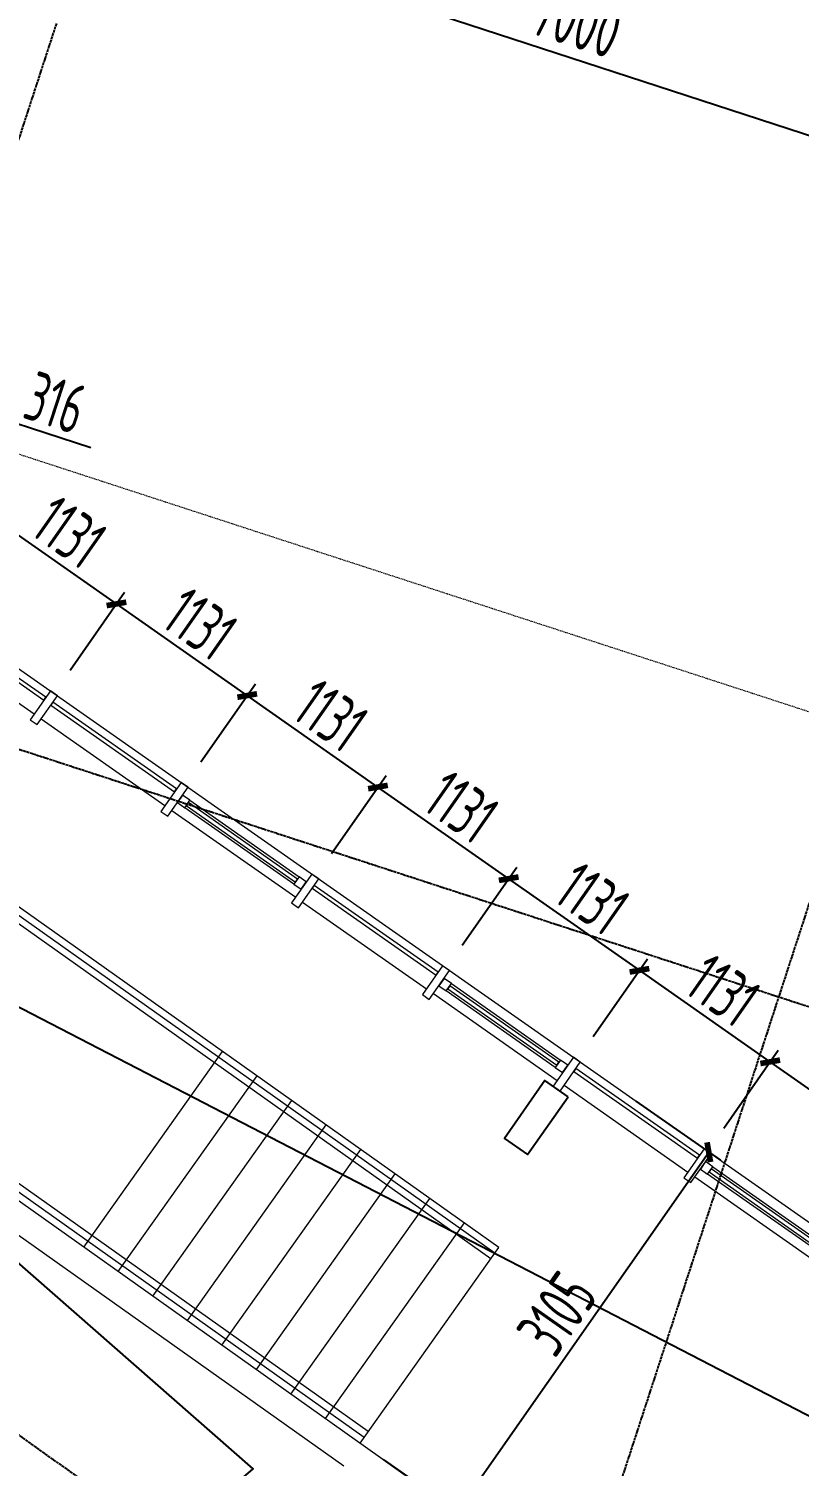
# Model space of a CAD drawing. Header units: millimetres. Extents: x 11515858 to 24947533, y -12764720 to -6305528.
# Drawn here: x 11859167 to 11864624, y -6326210 to -6316030 of the extents above; entities that cross this region are included whole.
import ezdxf

# ---------------------------------------------------------------- set-up
doc = ezdxf.new("R2010")
doc.units = ezdxf.units.MM
doc.header["$LTSCALE"] = 10
for name, pattern in [('A2-RG-AXIS$0$CENTER', [2, 1.25, -0.25, 0.25, -0.25]), ('A2-RG-AXIS$0$DOTE', [2.42, 2, -0.2, 0.02, -0.2]), ('A2-RI-F3$0$HIDDEN', [0.375, 0.25, -0.125]), ('A2-RI-F3$0$Overhead 1_16_', [2.579687, 1.5875, -0.992188])]:
    doc.linetypes.add(name, pattern=pattern)
for name, color, linetype in [('A2-RB-F3$0$A-DIMS-100', 1, 'Continuous'), ('A2-RG-AXIS$0$A-DIMS-100', 1, 'Continuous'), ('A2-RG-AXIS$0$A-GRID', 1, 'A2-RG-AXIS$0$CENTER'), ('A2-RI-F3$0$A-COLS-PLAN-C', 7, 'Continuous'), ('A2-RI-F3$0$A-SYMB-VOID', 35, 'Continuous')]:
    doc.layers.add(name, color=color, linetype=linetype)
for name, color, linetype, lineweight in [('A2-RI-F3$0$A-FLOR-OVHD', 8, 'A2-RI-F3$0$Overhead 1_16_', 5), ('A2-RI-F3$0$A-GLAZ', 140, 'Continuous', 5), ('A2-RI-F3$0$A-GLAZ-CWMG', 3, 'Continuous', 5), ('A2-RI-F3$0$A-WALL', 7, 'Continuous', 5), ('A2-RV-F3$0$A-FLOR-STRS', 2, 'Continuous', 5)]:
    doc.layers.add(name, color=color, linetype=linetype, lineweight=lineweight)
doc.styles.add('A2-RB-F3$0$XD2008', font='hzs.shx', dxfattribs={"width": 0.7, "bigfont": 'hztxt.shx'})
doc.styles.add('A2-RG-AXIS$0$XD2008', font='hzs.shx', dxfattribs={"width": 0.7, "bigfont": 'hztxt.shx'})
doc.dimstyles.new('A2-RB-F3$0$XD100$0', dxfattribs={"dimscale": 100, "dimtxt": 3.5, "dimasz": 1, "dimexe": 1, "dimexo": 2, "dimgap": 0.5, "dimtad": 1, "dimdec": 0, "dimdsep": 46, "dimtxsty": 'A2-RB-F3$0$XD2008', "dimblk1": 'A2-RB-F3$0$_ArchTick', "dimblk2": 'A2-RB-F3$0$_ArchTick', "dimsah": 1, "dimcen": 2.5, "dimclrt": 4, "dimaunit": 1, "dimadec": 0, "dimazin": 0, "dimtfac": 1, "dimtdec": 0, "dimtix": 1, "dimtmove": 1, "dimatfit": 3, "dimfxl": 0, "dimtolj": 1, "dimtzin": 0, "dimarcsym": 0})
doc.dimstyles.new('A2-RG-AXIS$0$XD150$0', dxfattribs={"dimscale": 150, "dimtxt": 2.5, "dimasz": 1, "dimexe": 1, "dimexo": 2, "dimgap": 0.5, "dimtad": 1, "dimdec": 0, "dimdsep": 46, "dimtxsty": 'A2-RG-AXIS$0$XD2008', "dimblk": 'A2-RG-AXIS$0$_ArchTick', "dimcen": 2.5, "dimclrt": 4, "dimaunit": 1, "dimadec": 0, "dimazin": 0, "dimtfac": 1, "dimtdec": 0, "dimtmove": 2, "dimatfit": 3, "dimfxl": 0, "dimtolj": 1, "dimtzin": 0, "dimarcsym": 0})

# ---------------------------------------------------------------- blocks, each defined once
blk = doc.blocks.new('A2-RG-AXIS$0$_ArchTick')
at = {"color": 0, "linetype": 'ByBlock', "const_width": 0.4}
blk.add_lwpolyline([(-0.5, -0.5), (0.5, 0.5)], dxfattribs=at)
blk = doc.blocks.new('*D565')
at = {"layer": 'A2-RG-AXIS$0$A-DIMS-100', "color": 0, "lineweight": -2, "transparency": 16777216}
for p, q in [((11859455, -6315708), (11859688, -6314995)), ((11859641, -6315138), (11866297, -6317307)), ((11866111, -6317877), (11866343, -6317164))]:
    blk.add_line(p, q, dxfattribs=at)
at = {"layer": 'Defpoints', "color": 0, "transparency": 16777216}
for p in [(11859362, -6315993), (11866297, -6317307), (11866018, -6318163)]:
    blk.add_point(p, dxfattribs=at)
at = {"layer": 'A2-RG-AXIS$0$A-DIMS-100', "color": 0, "lineweight": -2, "transparency": 16777216, "xscale": 150, "yscale": 150, "zscale": 150}
for p, rotation in [((11859641, -6315138), 161.9467459168328), ((11866297, -6317307), 341.9467459168328)]:
    blk.add_blockref('A2-RG-AXIS$0$_ArchTick', p, dxfattribs=dict(at, rotation=rotation))
at = {"layer": 'A2-RG-AXIS$0$A-DIMS-100', "color": 4, "transparency": 16777216, "insert": (11863050, -6315973), "char_height": 375, "attachment_point": 5, "rotation": 341.9467, "style": 'A2-RG-AXIS$0$XD2008'}
blk.add_mtext('\\A1;7000', dxfattribs=at)
blk = doc.blocks.new('A2-RV-F3')
at = {"layer": 'A2-RV-F3$0$A-FLOR-STRS'}
for p, q in [((11862497, -6324660), (11856730, -6320571)), ((11862439, -6324742), (11856685, -6320661)), ((11862468, -6324701), (11856707, -6320616)), ((11861571, -6325965), (11856278, -6322212)), ((11861542, -6326006), (11856255, -6322257)), ((11859556, -6324659), (11860539, -6323272)), ((11859801, -6324832), (11860784, -6323446)), ((11860045, -6325006), (11861029, -6323619)), ((11860290, -6325179), (11861273, -6323793)), ((11860535, -6325353), (11861518, -6323966)), ((11860779, -6325526), (11861763, -6324140)), ((11861024, -6325700), (11862007, -6324313)), ((11861269, -6325873), (11862252, -6324487)), ((11861514, -6326047), (11862497, -6324660))]:
    blk.add_line(p, q, dxfattribs=at)
blk = doc.blocks.new('A2-RB-F3$0$_ArchTick')
at = {"color": 0, "linetype": 'ByBlock', "const_width": 0.4}
blk.add_lwpolyline([(-0.5, -0.5), (0.5, 0.5)], dxfattribs=at)
blk = doc.blocks.new('*D745')
at = {"layer": 'A2-RB-F3$0$A-DIMS-100', "color": 0, "lineweight": -2, "transparency": 16777216}
for p, q in [((11862237, -6322519), (11862624, -6321967)), ((11863492, -6322698), (11862566, -6322049)), ((11863163, -6323167), (11863549, -6322616))]:
    blk.add_line(p, q, dxfattribs=at)
at = {"layer": 'Defpoints', "color": 0, "transparency": 16777216}
for p in [(11862566, -6322049), (11862122, -6322682), (11863048, -6323331)]:
    blk.add_point(p, dxfattribs=at)
at = {"layer": 'A2-RB-F3$0$A-DIMS-100', "color": 0, "lineweight": -2, "transparency": 16777216, "xscale": 100, "yscale": 100, "zscale": 100}
for p, rotation in [((11862566, -6322049), 144.9846443538181), ((11863492, -6322698), 324.9846443538181)]:
    blk.add_blockref('A2-RB-F3$0$_ArchTick', p, dxfattribs=dict(at, rotation=rotation))
at = {"layer": 'A2-RB-F3$0$A-DIMS-100', "color": 4, "transparency": 16777216, "insert": (11863158, -6322189), "char_height": 350, "attachment_point": 5, "rotation": 324.9846, "style": 'A2-RB-F3$0$XD2008'}
blk.add_mtext('\\A1;1131', dxfattribs=at)
blk = doc.blocks.new('*D746')
at = {"layer": 'A2-RB-F3$0$A-DIMS-100', "color": 0, "lineweight": -2, "transparency": 16777216}
for p, q in [((11861311, -6321870), (11861698, -6321318)), ((11862566, -6322049), (11861640, -6321400)), ((11862237, -6322519), (11862624, -6321967))]:
    blk.add_line(p, q, dxfattribs=at)
at = {"layer": 'Defpoints', "color": 0, "transparency": 16777216}
for p in [(11861640, -6321400), (11861197, -6322034), (11862122, -6322682)]:
    blk.add_point(p, dxfattribs=at)
at = {"layer": 'A2-RB-F3$0$A-DIMS-100', "color": 0, "lineweight": -2, "transparency": 16777216, "xscale": 100, "yscale": 100, "zscale": 100}
for p, rotation in [((11861640, -6321400), 144.9846443539264), ((11862566, -6322049), 324.9846443539264)]:
    blk.add_blockref('A2-RB-F3$0$_ArchTick', p, dxfattribs=dict(at, rotation=rotation))
at = {"layer": 'A2-RB-F3$0$A-DIMS-100', "color": 4, "transparency": 16777216, "insert": (11862232, -6321540), "char_height": 350, "attachment_point": 5, "rotation": 324.9846, "style": 'A2-RB-F3$0$XD2008'}
blk.add_mtext('\\A1;1131', dxfattribs=at)
blk = doc.blocks.new('*D747')
at = {"layer": 'A2-RB-F3$0$A-DIMS-100', "color": 0, "lineweight": -2, "transparency": 16777216}
for p, q in [((11860385, -6321221), (11860772, -6320670)), ((11861640, -6321400), (11860714, -6320752)), ((11861311, -6321870), (11861698, -6321318))]:
    blk.add_line(p, q, dxfattribs=at)
at = {"layer": 'Defpoints', "color": 0, "transparency": 16777216}
for p in [(11860714, -6320752), (11860271, -6321385), (11861197, -6322034)]:
    blk.add_point(p, dxfattribs=at)
at = {"layer": 'A2-RB-F3$0$A-DIMS-100', "color": 0, "lineweight": -2, "transparency": 16777216, "xscale": 100, "yscale": 100, "zscale": 100}
for p, rotation in [((11860714, -6320752), 144.9846443538181), ((11861640, -6321400), 324.9846443538181)]:
    blk.add_blockref('A2-RB-F3$0$_ArchTick', p, dxfattribs=dict(at, rotation=rotation))
at = {"layer": 'A2-RB-F3$0$A-DIMS-100', "color": 4, "transparency": 16777216, "insert": (11861306, -6320892), "char_height": 350, "attachment_point": 5, "rotation": 324.9846, "style": 'A2-RB-F3$0$XD2008'}
blk.add_mtext('\\A1;1131', dxfattribs=at)
blk = doc.blocks.new('*D748')
at = {"layer": 'A2-RB-F3$0$A-DIMS-100', "color": 0, "lineweight": -2, "transparency": 16777216}
for p, q in [((11859460, -6320573), (11859846, -6320021)), ((11860714, -6320752), (11859788, -6320103)), ((11860385, -6321221), (11860772, -6320670))]:
    blk.add_line(p, q, dxfattribs=at)
at = {"layer": 'Defpoints', "color": 0, "transparency": 16777216}
for p in [(11859788, -6320103), (11859345, -6320736), (11860271, -6321385)]:
    blk.add_point(p, dxfattribs=at)
at = {"layer": 'A2-RB-F3$0$A-DIMS-100', "color": 0, "lineweight": -2, "transparency": 16777216, "xscale": 100, "yscale": 100, "zscale": 100}
for p, rotation in [((11859788, -6320103), 144.9846443539264), ((11860714, -6320752), 324.9846443539264)]:
    blk.add_blockref('A2-RB-F3$0$_ArchTick', p, dxfattribs=dict(at, rotation=rotation))
at = {"layer": 'A2-RB-F3$0$A-DIMS-100', "color": 4, "transparency": 16777216, "insert": (11860381, -6320243), "char_height": 350, "attachment_point": 5, "rotation": 324.9846, "style": 'A2-RB-F3$0$XD2008'}
blk.add_mtext('\\A1;1131', dxfattribs=at)
blk = doc.blocks.new('*D749')
at = {"layer": 'A2-RB-F3$0$A-DIMS-100', "color": 0, "lineweight": -2, "transparency": 16777216}
for p, q in [((11858534, -6319924), (11858920, -6319372)), ((11859788, -6320103), (11858863, -6319454)), ((11859460, -6320573), (11859846, -6320021))]:
    blk.add_line(p, q, dxfattribs=at)
at = {"layer": 'Defpoints', "color": 0, "transparency": 16777216}
for p in [(11858863, -6319454), (11858419, -6320088), (11859345, -6320736)]:
    blk.add_point(p, dxfattribs=at)
at = {"layer": 'A2-RB-F3$0$A-DIMS-100', "color": 0, "lineweight": -2, "transparency": 16777216, "xscale": 100, "yscale": 100, "zscale": 100}
for p, rotation in [((11858863, -6319454), 144.9846443538181), ((11859788, -6320103), 324.9846443538181)]:
    blk.add_blockref('A2-RB-F3$0$_ArchTick', p, dxfattribs=dict(at, rotation=rotation))
at = {"layer": 'A2-RB-F3$0$A-DIMS-100', "color": 4, "transparency": 16777216, "insert": (11859455, -6319594), "char_height": 350, "attachment_point": 5, "rotation": 324.9846, "style": 'A2-RB-F3$0$XD2008'}
blk.add_mtext('\\A1;1131', dxfattribs=at)
blk = doc.blocks.new('*D753')
at = {"layer": 'A2-RB-F3$0$A-DIMS-100', "color": 0, "lineweight": -2, "transparency": 16777216}
for p, q in [((11864089, -6323816), (11864475, -6323264)), ((11865344, -6323995), (11864418, -6323346)), ((11865015, -6324465), (11865401, -6323913))]:
    blk.add_line(p, q, dxfattribs=at)
at = {"layer": 'Defpoints', "color": 0, "transparency": 16777216}
for p in [(11864418, -6323346), (11863974, -6323980), (11864900, -6324628)]:
    blk.add_point(p, dxfattribs=at)
at = {"layer": 'A2-RB-F3$0$A-DIMS-100', "color": 0, "lineweight": -2, "transparency": 16777216, "xscale": 100, "yscale": 100, "zscale": 100}
for p, rotation in [((11864418, -6323346), 144.9846443539264), ((11865344, -6323995), 324.9846443539264)]:
    blk.add_blockref('A2-RB-F3$0$_ArchTick', p, dxfattribs=dict(at, rotation=rotation))
at = {"layer": 'A2-RB-F3$0$A-DIMS-100', "color": 4, "transparency": 16777216, "insert": (11865010, -6323486), "char_height": 350, "attachment_point": 5, "rotation": 324.9846, "style": 'A2-RB-F3$0$XD2008'}
blk.add_mtext('\\A1;1131', dxfattribs=at)
blk = doc.blocks.new('*D754')
at = {"layer": 'A2-RB-F3$0$A-DIMS-100', "color": 0, "lineweight": -2, "transparency": 16777216}
for p, q in [((11863163, -6323167), (11863549, -6322616)), ((11864418, -6323346), (11863492, -6322698)), ((11864089, -6323816), (11864475, -6323264))]:
    blk.add_line(p, q, dxfattribs=at)
at = {"layer": 'Defpoints', "color": 0, "transparency": 16777216}
for p in [(11863492, -6322698), (11863048, -6323331), (11863974, -6323980)]:
    blk.add_point(p, dxfattribs=at)
at = {"layer": 'A2-RB-F3$0$A-DIMS-100', "color": 0, "lineweight": -2, "transparency": 16777216, "xscale": 100, "yscale": 100, "zscale": 100}
for p, rotation in [((11863492, -6322698), 144.9846443538181), ((11864418, -6323346), 324.9846443538181)]:
    blk.add_blockref('A2-RB-F3$0$_ArchTick', p, dxfattribs=dict(at, rotation=rotation))
at = {"layer": 'A2-RB-F3$0$A-DIMS-100', "color": 4, "transparency": 16777216, "insert": (11864084, -6322838), "char_height": 350, "attachment_point": 5, "rotation": 324.9846, "style": 'A2-RB-F3$0$XD2008'}
blk.add_mtext('\\A1;1131', dxfattribs=at)
blk = doc.blocks.new('*D807')
at = {"layer": 'A2-RB-F3$0$A-DIMS-100', "color": 0, "lineweight": -2, "transparency": 16777216}
for p, q in [((11858417, -6319404), (11858968, -6318788)), ((11858968, -6318788), (11859607, -6318996)), ((11858133, -6319766), (11858298, -6319260)), ((11858567, -6319453), (11858267, -6319355)), ((11858433, -6319864), (11858598, -6319358))]:
    blk.add_line(p, q, dxfattribs=at)
at = {"layer": 'Defpoints', "color": 0, "transparency": 16777216}
for p in [(11858267, -6319355), (11858071, -6319956), (11858371, -6320054)]:
    blk.add_point(p, dxfattribs=at)
at = {"layer": 'A2-RB-F3$0$A-DIMS-100', "color": 0, "lineweight": -2, "transparency": 16777216, "xscale": 100, "yscale": 100, "zscale": 100}
for p, rotation in [((11858267, -6319355), 161.9467563309277), ((11858567, -6319453), 341.9467563309278)]:
    blk.add_blockref('A2-RB-F3$0$_ArchTick', p, dxfattribs=dict(at, rotation=rotation))
at = {"layer": 'A2-RB-F3$0$A-DIMS-100', "color": 4, "transparency": 16777216, "insert": (11859357, -6318678), "char_height": 350, "attachment_point": 5, "rotation": 341.9468, "style": 'A2-RB-F3$0$XD2008'}
blk.add_mtext('\\A1;316', dxfattribs=at)
blk = doc.blocks.new('*D992')
at = {"layer": 'A2-RB-F3$0$A-DIMS-100', "color": 0, "lineweight": -2, "transparency": 16777216}
for p, q in [((11863467, -6323624), (11864065, -6324043)), ((11862202, -6326529), (11863983, -6323986)), ((11861685, -6326167), (11862284, -6326586))]:
    blk.add_line(p, q, dxfattribs=at)
at = {"layer": 'Defpoints', "color": 0, "transparency": 16777216}
for p in [(11863303, -6323509), (11863983, -6323986), (11861521, -6326053)]:
    blk.add_point(p, dxfattribs=at)
at = {"layer": 'A2-RB-F3$0$A-DIMS-100', "color": 0, "lineweight": -2, "transparency": 16777216, "xscale": 100, "yscale": 100, "zscale": 100}
for p, rotation in [((11863983, -6323986), 54.9843518031502), ((11862202, -6326529), 234.9843518031502)]:
    blk.add_blockref('A2-RB-F3$0$_ArchTick', p, dxfattribs=dict(at, rotation=rotation))
at = {"layer": 'A2-RB-F3$0$A-DIMS-100', "color": 4, "transparency": 16777216, "insert": (11862908, -6325128), "char_height": 350, "attachment_point": 5, "rotation": 54.9844, "style": 'A2-RB-F3$0$XD2008'}
blk.add_mtext('\\A1;3105', dxfattribs=at)
blk = doc.blocks.new('*D993')
at = {"layer": 'A2-RB-F3$0$A-DIMS-100', "color": 0, "lineweight": -2, "transparency": 16777216}
for p, q in [((11861677, -6326163), (11862277, -6326589)), ((11861414, -6327633), (11862196, -6326531)), ((11860895, -6327265), (11861496, -6327690))]:
    blk.add_line(p, q, dxfattribs=at)
at = {"layer": 'Defpoints', "color": 0, "transparency": 16777216}
for p in [(11861513, -6326047), (11862196, -6326531), (11860732, -6327149)]:
    blk.add_point(p, dxfattribs=at)
at = {"layer": 'A2-RB-F3$0$A-DIMS-100', "color": 0, "lineweight": -2, "transparency": 16777216, "xscale": 100, "yscale": 100, "zscale": 100}
for p, rotation in [((11862196, -6326531), 54.65917628191503), ((11861414, -6327633), 234.659176281915)]:
    blk.add_blockref('A2-RB-F3$0$_ArchTick', p, dxfattribs=dict(at, rotation=rotation))
at = {"layer": 'A2-RB-F3$0$A-DIMS-100', "color": 4, "transparency": 16777216, "insert": (11861621, -6326951), "char_height": 350, "attachment_point": 5, "rotation": 54.6592, "style": 'A2-RB-F3$0$XD2008'}
blk.add_mtext('\\A1;1350', dxfattribs=at)
blk = doc.blocks.new('A2-RI-F3$0$System Panel - Glazed-4976650-Documents - Level 3')
at = {"layer": 'A2-RI-F3$0$A-GLAZ', "lineweight": 13}
for p, q in [((522, 44), (-522, 44)), ((-522, 44), (-522, 19)), ((-522, 19), (522, 19)), ((522, 19), (522, 44))]:
    blk.add_line(p, q, dxfattribs=at)
blk = doc.blocks.new('A2-RI-F3$0$CW Operable Unit - Awning-5162002-Documents - Level 3')
at = {"layer": 'A2-RI-F3$0$A-GLAZ', "lineweight": 20}
for p, q in [((-472, 32), (-535, 32)), ((-535, 32), (-535, -32)), ((-472, -32), (-472, 32)), ((535, 32), (472, 32)), ((472, 32), (472, -32)), ((535, -32), (535, 32)), ((-535, -32), (-472, -32)), ((472, -32), (535, -32))]:
    blk.add_line(p, q, dxfattribs=at)
at = {"layer": 'A2-RI-F3$0$A-GLAZ'}
for p, q in [((-472, 32), (472, 32)), ((472, -32), (-472, -32))]:
    blk.add_line(p, q, dxfattribs=at)
at = {"layer": 'A2-RI-F3$0$A-GLAZ', "lineweight": 13}
for p, q in [((472, 13), (-472, 13)), ((-472, 13), (-472, -13)), ((472, -13), (472, 13)), ((-472, -13), (472, -13))]:
    blk.add_line(p, q, dxfattribs=at)
blk = doc.blocks.new('A2-RI-F3$0$System Panel - Glazed-4049410-Documents - Level 3')
at = {"layer": 'A2-RI-F3$0$A-GLAZ', "lineweight": 13}
for p, q in [((535, 44), (-535, 44)), ((-535, 44), (-535, 19)), ((-535, 19), (535, 19)), ((535, 19), (535, 44))]:
    blk.add_line(p, q, dxfattribs=at)
blk = doc.blocks.new('A2-RI-F3$0$System Panel - Glazed-4976652-Documents - Level 3')
at = {"layer": 'A2-RI-F3$0$A-GLAZ', "lineweight": 13}
for p, q in [((535, 44), (-535, 44)), ((-535, 44), (-535, 19)), ((-535, 19), (535, 19)), ((535, 19), (535, 44))]:
    blk.add_line(p, q, dxfattribs=at)
blk = doc.blocks.new('A2-RI-F3$0$Rectangular Mullion - 60mm x 200mm-3687298-Documents - Level 3')
at = {"layer": 'A2-RI-F3$0$A-GLAZ-CWMG', "lineweight": 13}
for p, q in [((-30, 150), (30, 150)), ((-30, -100), (-30, 150)), ((30, 150), (30, -100)), ((30, -100), (-30, -100))]:
    blk.add_line(p, q, dxfattribs=at)
blk = doc.blocks.new('A2-RI-F3$0$Rectangular Mullion - 60mm x 200mm-3681593-Documents - Level 3')
at = {"layer": 'A2-RI-F3$0$A-GLAZ-CWMG', "lineweight": 13}
for p, q in [((-30, 150), (30, 150)), ((-30, -100), (-30, 150)), ((30, 150), (30, -100)), ((30, -100), (-30, -100))]:
    blk.add_line(p, q, dxfattribs=at)
blk = doc.blocks.new('A2-RI-F3$0$System Panel - Glazed-4976657-Documents - Level 3')
at = {"layer": 'A2-RI-F3$0$A-GLAZ', "lineweight": 13}
for p, q in [((535, 44), (-535, 44)), ((-535, 44), (-535, 19)), ((-535, 19), (535, 19)), ((535, 19), (535, 44))]:
    blk.add_line(p, q, dxfattribs=at)
blk = doc.blocks.new('A2-RG-AXIS')
at = {"layer": 'A2-RG-AXIS$0$A-GRID', "linetype": 'A2-RG-AXIS$0$DOTE'}
for p, q in [((11843136.5, -6315929.7), (11881097.2, -6328302.7)), ((11859362.3, -6315993.2), (11846201.5, -6356370.4)), ((11876238.4, -6338141.9), (11846413.5, -6316997.8)), ((11866017.6, -6318162.5), (11852857, -6358539.7))]:
    blk.add_line(p, q, dxfattribs=at)
at = {"layer": 'A2-RG-AXIS$0$A-DIMS-100'}
dim = blk.add_linear_dim(base=(11866296.6, -6317306.9), p1=(11859362.4, -6315993.2), p2=(11866017.7, -6318162.6), angle=161.94675, dimstyle='A2-RG-AXIS$0$XD150$0', dxfattribs=at)
dim.commit()
dim.dimension.update_dxf_attribs({"geometry": '*D565', "text_midpoint": (11863050.3, -6315972.7)})
blk = doc.blocks.new('A2-RB-F3')
at = {"layer": 'A2-RB-F3$0$A-DIMS-100'}
dim = blk.add_linear_dim(base=(11858266.6, -6319354.8), p1=(11858370.7, -6320053.9), p2=(11858070.7, -6319956.1), angle=161.94676, dimstyle='A2-RB-F3$0$XD100$0', dxfattribs=at)
dim.commit()
dim.dimension.update_dxf_attribs({"geometry": '*D807', "text_midpoint": (11859015.4, -6318803.8), "dimtype": 129})
for p1, p2, distance, picture, middle in [((11859344.7443, -6320736.326), (11858418.8586, -6320087.6439), -773.3525, '*D749', (11859454.6521, -6319594.336)), ((11860270.6, -6321385), (11859344.7, -6320736.3), -773.4, '*D748', (11860380.5, -6320243)), ((11861196.5, -6322033.7), (11860270.6, -6321385), -773.4, '*D747', (11861306.4, -6320891.7)), ((11862122.4, -6322682.4), (11861196.5, -6322033.7), -773.4, '*D746', (11862232.3, -6321540.4)), ((11863048.3, -6323331.1), (11862122.4, -6322682.4), -773.4, '*D745', (11863158.2, -6322189.1)), ((11863974.1729, -6323979.7361), (11863048.2872, -6323331.0541), -773.3525, '*D754', (11864084.0807, -6322837.7461)), ((11864900.1, -6324628.4), (11863974.2, -6323979.7), -773.4, '*D753', (11865010, -6323486.4)), ((11861521.4, -6326052.5), (11863303.1, -6323509.4), -830.6, '*D992', (11862908.2, -6325128.5))]:
    dim = blk.add_aligned_dim(p1=p1, p2=p2, distance=distance, dimstyle='A2-RB-F3$0$XD100$0', dxfattribs=at)
    dim.commit()
    dim.dimension.update_dxf_attribs({"geometry": picture, "text_midpoint": middle})
dim = blk.add_aligned_dim(p1=(11860732.1, -6327148.9), p2=(11861513.5, -6326046.9), distance=-836.3, text='1350', dimstyle='A2-RB-F3$0$XD100$0', dxfattribs=at)
dim.commit()
dim.dimension.update_dxf_attribs({"geometry": '*D993', "text_midpoint": (11861621.4, -6326951.5)})
blk = doc.blocks.new('A2-RI-F3')
at = {"layer": 'A2-RI-F3$0$A-COLS-PLAN-C'}
blk.add_lwpolyline([(11862986.7, -6323593.2), (11862822.9, -6323478.4), (11862536, -6323887.9), (11862699.8, -6324002.7)], close=True, dxfattribs=at)
at = {"layer": 'A2-RI-F3$0$A-FLOR-OVHD', "ltscale": 0.5}
blk.add_line((11858438.6, -6318827.4), (11879356.1, -6325645.4), dxfattribs=at)
at = {"layer": 'A2-RI-F3$0$A-GLAZ-CWMG'}
for p, q in [((11858464.8, -6320119.7), (11870394.7, -6328478)), ((11858350.1, -6320283.5), (11859205.4, -6320882.8)), ((11859254.6, -6320917.2), (11860131.3, -6321531.5)), ((11860180.5, -6321565.9), (11861057.2, -6322180.2)), ((11861106.3, -6322214.6), (11861983.1, -6322828.9)), ((11862032.2, -6322863.3), (11862909, -6323477.6)), ((11862958.1, -6323512), (11863834.9, -6324126.3)), ((11863884, -6324160.7), (11864760.7, -6324774.9))]:
    blk.add_line(p, q, dxfattribs=at)
at = {"layer": 'A2-RI-F3$0$A-SYMB-VOID'}
for points in [[(11865797, -6329084.5), (11865750.4, -6326403.1), (11847075.9, -6316740.4)], [(11859363.8, -6327428.7), (11860757.2, -6326229.5), (11857931.4, -6323752)]]:
    blk.add_lwpolyline(points, dxfattribs=at)
at = {"layer": 'A2-RI-F3$0$A-WALL'}
for p, q in [((11866758.7, -6329766.4), (11856232.4, -6322301.9)), ((11861397.8, -6326210.1), (11857931.4, -6323752))]:
    blk.add_line(p, q, dxfattribs=at)
at = {"linetype": 'A2-RI-F3$0$HIDDEN', "ltscale": 3}
blk.add_blockref('A2-RG-AXIS', (0, 0), dxfattribs=at)
at = {"layer": 'A2-RI-F3$0$A-GLAZ', "rotation": 324.9843511350694}
for name, p in [('A2-RI-F3$0$System Panel - Glazed-4976650-Documents - Level 3', (11858835.1, -6320501.3)), ('A2-RI-F3$0$System Panel - Glazed-4976657-Documents - Level 3', (11859750.3, -6321142.5)), ('A2-RI-F3$0$CW Operable Unit - Awning-5162002-Documents - Level 3', (11860676.2, -6321791.2)), ('A2-RI-F3$0$System Panel - Glazed-4049410-Documents - Level 3', (11861602.1, -6322439.9)), ('A2-RI-F3$0$CW Operable Unit - Awning-5162002-Documents - Level 3', (11862528, -6323088.5)), ('A2-RI-F3$0$System Panel - Glazed-4976652-Documents - Level 3', (11863453.9, -6323737.2)), ('A2-RI-F3$0$CW Operable Unit - Awning-5162002-Documents - Level 3', (11864379.7, -6324385.9))]:
    blk.add_blockref(name, p, dxfattribs=at)
at = {"layer": 'A2-RI-F3$0$A-GLAZ-CWMG', "extrusion": (0, 0, -1), "rotation": 215.0156488649305}
for name, p in [('A2-RI-F3$0$Rectangular Mullion - 60mm x 200mm-3681593-Documents - Level 3', (-11859287.4, -6320818.1)), ('A2-RI-F3$0$Rectangular Mullion - 60mm x 200mm-3681593-Documents - Level 3', (-11860213.3, -6321466.8)), ('A2-RI-F3$0$Rectangular Mullion - 60mm x 200mm-3687298-Documents - Level 3', (-11861139.2, -6322115.5)), ('A2-RI-F3$0$Rectangular Mullion - 60mm x 200mm-3687298-Documents - Level 3', (-11862065, -6322764.2)), ('A2-RI-F3$0$Rectangular Mullion - 60mm x 200mm-3681593-Documents - Level 3', (-11862990.9, -6323412.9)), ('A2-RI-F3$0$Rectangular Mullion - 60mm x 200mm-3681593-Documents - Level 3', (-11863916.8, -6324061.6))]:
    blk.add_blockref(name, p, dxfattribs=at)

msp = doc.modelspace()

# ---------------------------------------------------------------- block references
for name in ['A2-RB-F3', 'A2-RI-F3', 'A2-RG-AXIS', 'A2-RV-F3']:
    msp.add_blockref(name, (0, 0))

doc.saveas('drawing.dxf')
